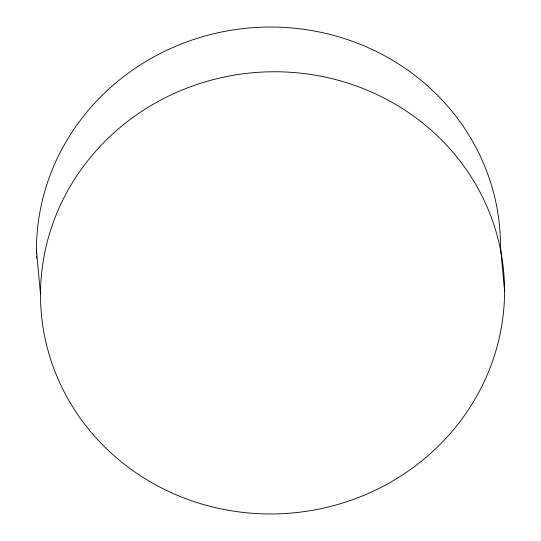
<?xml version="1.0" encoding="UTF-8"?>
<svg xmlns="http://www.w3.org/2000/svg" width="541" height="541" viewBox="0 0 541 541"><rect width="100%" height="100%" fill="white"/><g stroke="black" fill="none" stroke-linecap="round" stroke-linejoin="round"><path stroke-width="0.81" d="M500.493 246.398L504.564 291.112A232.116 221.005 -5.2 0 1 156.329 485.203A232.116 221.005 -5.2 0 1 156.714 102.263A232.116 221.005 -5.2 0 1 504.564 291.112M36.436 249.888L40.507 294.602M36.477 254.047A232.116 221.005 -5.2 0 1 267.815 27.057A232.116 221.005 -5.2 0 1 500.472 248.887M36.592 258.213A232.116 221.005 -5.2 0 1 36.538 256.542"/></g></svg>
